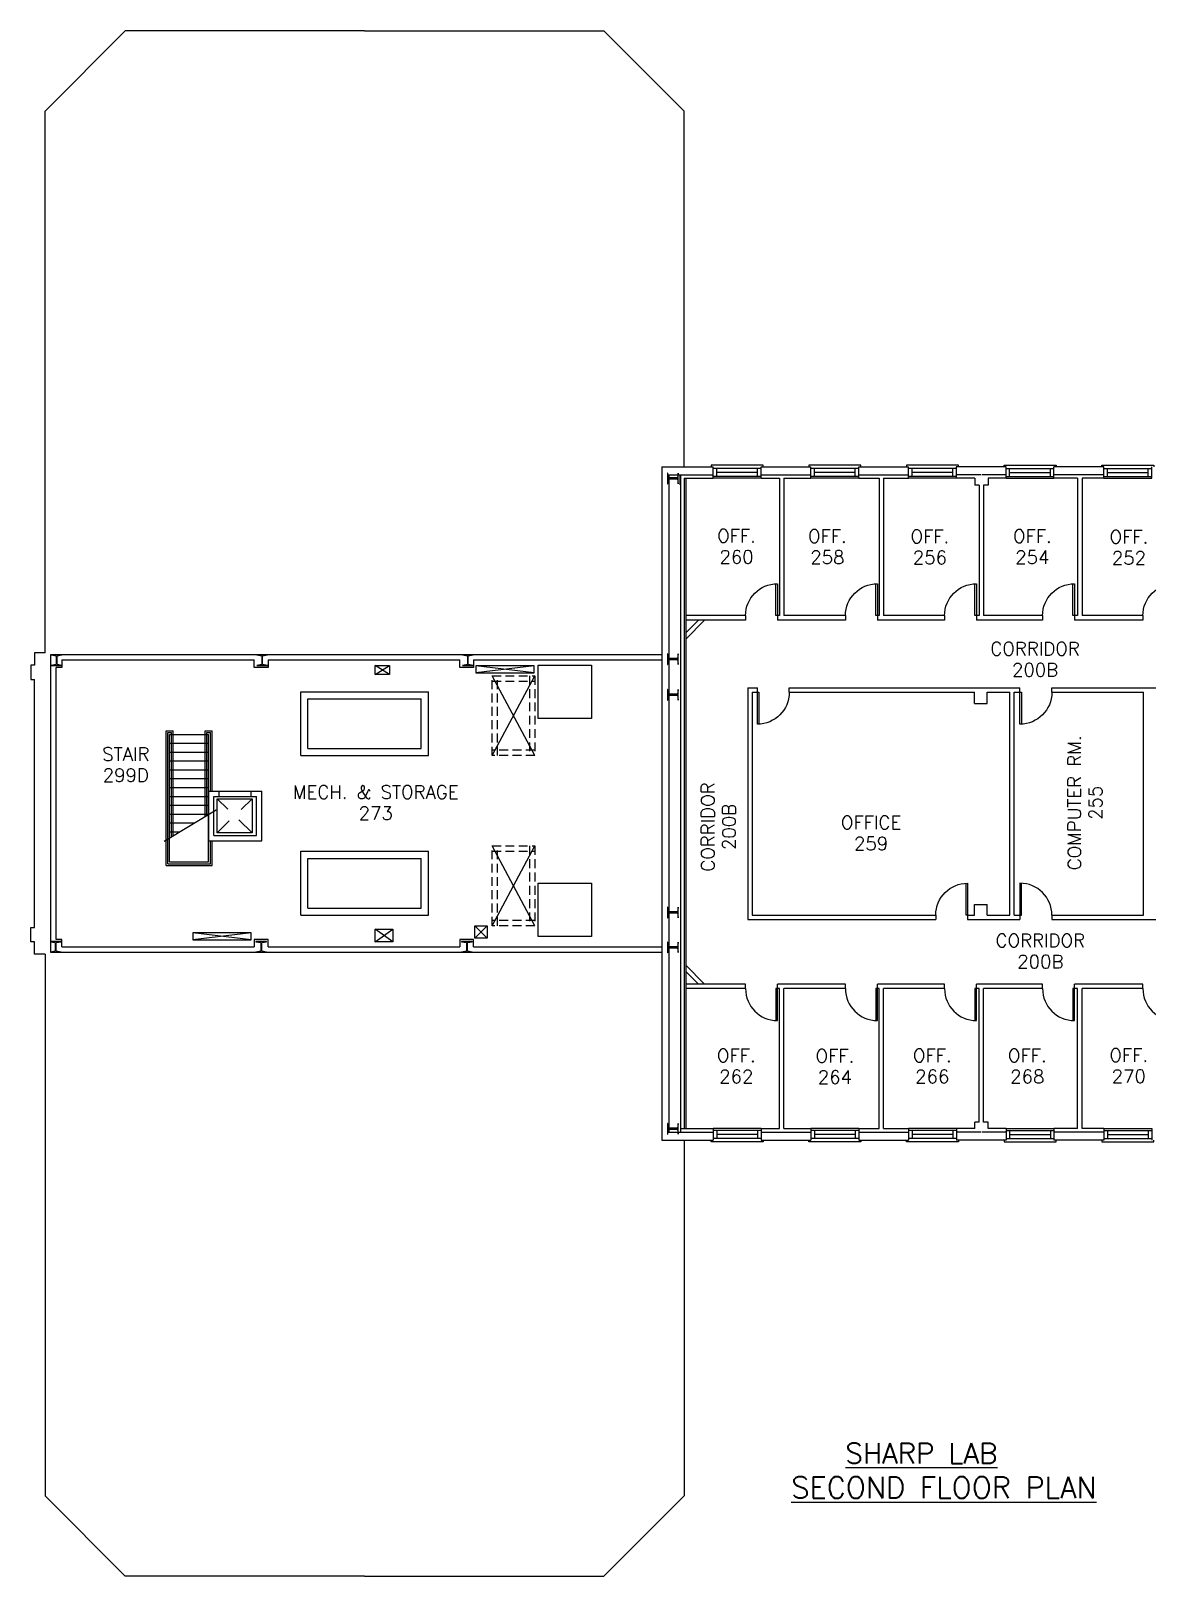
# Model space of a CAD drawing. Extents: x 481 to 3167, y 95 to 2621.
# Drawn here: x 481 to 1741, y 486 to 2230 of the extents above; entities that cross this region are included whole.
import ezdxf
from ezdxf.enums import TextEntityAlignment as Align

# ---------------------------------------------------------------- set-up
doc = ezdxf.new("R2010")
doc.units = 0
doc.header["$LTSCALE"] = 40
doc.header["$MEASUREMENT"] = 0
doc.linetypes.add('HIDDEN', pattern=[0.375, 0.25, -0.125])
doc.layers.get('0').update_dxf_attribs({"linetype": 'CONTINUOUS'})
for name, color, linetype in [('A-AREA-IDEN', 3, 'CONTINUOUS'), ('A-DOOR', 7, 'CONTINUOUS'), ('A-FLOR-ELTR', 7, 'CONTINUOUS'), ('A-FLOR-IDEN', 7, 'CONTINUOUS'), ('A-FLOR-STRS', 7, 'CONTINUOUS'), ('A-GLAZ', 2, 'CONTINUOUS'), ('A-STRS-RAIL', 7, 'CONTINUOUS'), ('A-WALL', 2, 'CONTINUOUS'), ('S-COLS', 3, 'CONTINUOUS')]:
    doc.layers.add(name, color=color, linetype=linetype)
doc.styles.add('SIMPLEX', font='simplex', dxfattribs={"height": 23})

# ---------------------------------------------------------------- blocks, each defined once
blk = doc.blocks.new('Q')
at = {"layer": 'A-STRS-RAIL', "style": 'SIMPLEX'}
for tag, p in [('ROOM', (2, 4)), ('NUMBER', (2, -15.1))]:
    blk.add_attdef(tag, text='', height=12, dxfattribs=at).set_placement(p, align=Align.CENTER)
blk = doc.blocks.new('WDO')
at = {"layer": 'A-GLAZ'}
for p, q in [((2681.4, 408.1), (2681.4, 462.1)), ((2683.6, 408.1), (2683.6, 462.1)), ((2683.6, 458.1), (2692.6, 458.1)), ((2688.1, 412.1), (2688.1, 458.1)), ((2692.6, 408.1), (2692.6, 462.1)), ((2696.3, 464.4), (2694.4, 464.4)), ((2696.3, 405.8), (2696.3, 464.4)), ((2683.6, 412.1), (2692.6, 412.1)), ((2694.4, 405.8), (2696.3, 405.8))]:
    blk.add_line(p, q, dxfattribs=at)
at = {"layer": 'A-WALL'}
for p, q in [((2681.4, 462.1), (2694.4, 462.1)), ((2681.4, 408.1), (2694.4, 408.1))]:
    blk.add_line(p, q, dxfattribs=at)
blk = doc.blocks.new('AD03A', base_point=(6.133, 5.024))
for p, q in [((6.133, 6.024), (6.133, 5.024)), ((6.182, 5.024), (6.182, 6.022)), ((6.133, 5.024), (6.182, 5.024))]:
    blk.add_line(p, q)
blk.add_arc((6.133, 5.024), 1, 0, 90)

msp = doc.modelspace()

# ---------------------------------------------------------------- linework, layer by layer
at = {"layer": 'A-FLOR-ELTR'}
for p, q in [((691.4, 1363.4), (731, 1363.4)), ((703.6, 1351.5), (691.4, 1363.4)), ((691.4, 1324.8), (691.4, 1363.4)), ((718.6, 1351.3), (731, 1363.4)), ((731, 1363.4), (731, 1324.8)), ((691.4, 1324.8), (705.2, 1338.3)), ((731, 1324.8), (715.9, 1339.5)), ((731, 1324.8), (691.4, 1324.8))]:
    msp.add_line(p, q, dxfattribs=at)
at = {"layer": 'A-FLOR-STRS', "color": 7, "linetype": 'Continuous'}
for p, q in [((637.9, 1436), (681.9, 1436)), ((637.9, 1426), (681.9, 1426)), ((637.9, 1416), (681.9, 1416)), ((637.9, 1406), (681.9, 1406)), ((637.9, 1396), (681.9, 1396)), ((637.9, 1386), (681.9, 1386)), ((637.9, 1376), (681.9, 1376)), ((637.9, 1366), (681.9, 1366)), ((637.9, 1356), (681.9, 1356)), ((637.9, 1346), (681.9, 1346)), ((637.9, 1336), (665.8, 1336))]:
    msp.add_line(p, q, dxfattribs=at)
at = {"layer": 'A-FLOR-STRS'}
msp.add_line((631.9, 1315.3), (690.4, 1351), dxfattribs=at)
at = {"layer": 'A-STRS-RAIL'}
for p, q in [((633.9, 1288), (633.9, 1440)), ((635.9, 1290), (635.9, 1438)), ((637.9, 1292), (637.9, 1436)), ((639.9, 1320.2), (639.9, 1438)), ((641.9, 1321.4), (641.9, 1440)), ((677.9, 1343.4), (677.9, 1440)), ((679.9, 1344.6), (679.9, 1438)), ((681.9, 1292), (681.9, 1436)), ((683.9, 1372), (683.9, 1438)), ((685.9, 1372), (685.9, 1440)), ((683.9, 1290), (683.9, 1316)), ((685.9, 1288), (685.9, 1316))]:
    msp.add_line(p, q, dxfattribs=at)
at = {"layer": 'A-STRS-RAIL', "linetype": 'Continuous'}
for p, q in [((633.9, 1440), (641.9, 1440)), ((635.9, 1438), (639.9, 1438)), ((677.9, 1440), (685.9, 1440)), ((679.9, 1438), (683.9, 1438)), ((637.9, 1326), (649.4, 1326)), ((637.9, 1292), (681.9, 1292)), ((633.9, 1288), (685.9, 1288)), ((635.9, 1290), (683.9, 1290))]:
    msp.add_line(p, q, dxfattribs=at)
at = {"layer": 'A-WALL'}
for p, q in [((587.9, 2230), (497.4, 2139.6)), ((857.9, 2230), (587.9, 2230)), ((857.9, 2230), (1127.9, 2230)), ((1127.9, 2230), (1218.4, 2139.6)), ((497.4, 1528), (497.4, 2139.6)), ((1218.4, 1738), (1218.4, 2139.6)), ((1193.4, 1738), (1193.4, 978)), ((1193.4, 1738), (1251.4, 1738)), ((1201.4, 1729), (1201.4, 987)), ((1201.4, 1729), (1251.4, 1729)), ((1213.9, 1717.5), (1213.9, 1729)), ((1214.4, 1729), (1214.4, 987)), ((1305.4, 1738), (1361.6, 1738)), ((1305.4, 1729), (1361.6, 1729)), ((1415.6, 1738), (1471.9, 1738)), ((1415.6, 1729), (1471.9, 1729)), ((1581.9, 1738), (1525.6, 1738)), ((1553.4, 1729), (1525.6, 1729)), ((1581.9, 1729), (1554.4, 1729)), ((1692.1, 1738), (1635.9, 1738)), ((1692.1, 1729), (1635.9, 1729)), ((1218.4, 1725), (1218.4, 991)), ((1218.4, 1725), (1251.4, 1725)), ((1220.4, 1725), (1220.4, 991)), ((1305.4, 1725), (1326.1, 1725)), ((1326.1, 1725), (1326.1, 1570)), ((1331.1, 1725), (1331.1, 1570)), ((1331.1, 1725), (1361.6, 1725)), ((1415.7, 1725), (1438.6, 1725)), ((1438.6, 1725), (1438.6, 1570)), ((1443.6, 1725), (1443.6, 1570)), ((1443.6, 1725), (1471.9, 1725)), ((1546.6, 1725), (1525.6, 1725)), ((1546.6, 1725), (1546.6, 1717.3)), ((1551.4, 1717.3), (1546.6, 1717.3)), ((1551.4, 1717.3), (1551.4, 1570)), ((1556.4, 1717.3), (1556.4, 1570)), ((1561.7, 1717.3), (1556.4, 1717.3)), ((1581.9, 1725), (1561.7, 1725)), ((1561.7, 1725), (1561.7, 1717.3)), ((1662.6, 1725), (1635.9, 1725)), ((1662.6, 1725), (1662.6, 1570)), ((1667.6, 1725), (1667.6, 1570)), ((1692.1, 1725), (1667.6, 1725)), ((1287.8, 1570), (1220.4, 1570)), ((1287.8, 1570), (1287.8, 1565)), ((1326.1, 1570), (1323.8, 1570)), ((1323.8, 1570), (1323.8, 1565)), ((1400.6, 1570), (1331.1, 1570)), ((1400.6, 1570), (1400.6, 1565)), ((1438.6, 1570), (1436.6, 1570)), ((1436.6, 1570), (1436.6, 1565)), ((1512.4, 1570), (1443.6, 1570)), ((1512.4, 1570), (1512.4, 1565)), ((1551.4, 1570), (1548.4, 1570)), ((1548.4, 1570), (1548.4, 1565)), ((1623, 1570), (1556.4, 1570)), ((1623, 1570), (1623, 1565)), ((1662.6, 1570), (1659, 1570)), ((1659, 1570), (1659, 1565)), ((1736.2, 1570), (1667.6, 1570)), ((1736.2, 1570), (1736.2, 1565)), ((1287.8, 1565), (1220.4, 1565)), ((1220.4, 1550.7), (1234.7, 1565)), ((1220.4, 1543.6), (1241.7, 1565)), ((1400.6, 1565), (1323.8, 1565)), ((1512.4, 1565), (1436.6, 1565)), ((1623, 1565), (1548.4, 1565)), ((1736.2, 1565), (1659, 1565)), ((497.4, 1528), (485.4, 1528)), ((485.4, 1528), (485.4, 1514)), ((516.2, 1520), (516.2, 1511.6)), ((733.5, 1511.6), (733.5, 1520)), ((749, 1520), (749, 1511.6)), ((965.5, 1511.6), (965.5, 1520)), ((981, 1520), (981, 1511.6)), ((485.4, 1514), (481.4, 1514)), ((481.4, 1514), (481.4, 1498)), ((516.2, 1511.6), (509.9, 1511.6)), ((749, 1511.6), (733.5, 1511.6)), ((870, 1503.7), (870, 1513.7)), ((870, 1513.7), (886, 1513.7)), ((886, 1503.7), (870, 1513.7)), ((870, 1503.7), (886, 1513.7)), ((886, 1503.7), (870, 1503.7)), ((886, 1513.7), (886, 1503.7)), ((981, 1511.6), (965.5, 1511.6)), ((1049.3, 1513.3), (983.3, 1513.3)), ((1049.3, 1505.3), (983.3, 1513.3)), ((1049.3, 1513.3), (983.3, 1505.3)), ((983.3, 1513.3), (983.3, 1505.3)), ((983.3, 1505.3), (1049.3, 1505.3)), ((1049.9, 1412), (1001.9, 1502)), ((1001.9, 1412), (1049.9, 1502)), ((1049.3, 1505.3), (1049.3, 1513.3)), ((1054, 1514), (1114, 1514)), ((1054, 1454), (1054, 1514)), ((1114, 1514), (1114, 1454)), ((481.4, 1498), (485.4, 1498)), ((485.4, 1218), (485.4, 1498)), ((1290.4, 1488.5), (1290.4, 1227)), ((1290.4, 1488.5), (1301.2, 1488.5)), ((1295.4, 1483.5), (1295.4, 1232)), ((1295.4, 1483.5), (1301.2, 1483.5)), ((1301.2, 1483.5), (1301.2, 1488.5)), ((1337.2, 1488.5), (1597.5, 1488.5)), ((1337.2, 1483.5), (1337.2, 1488.5)), ((1337.2, 1483.5), (1546.2, 1483.5)), ((1546.2, 1471), (1546.2, 1483.5)), ((1560.7, 1471), (1560.7, 1483.5)), ((1560.7, 1483.5), (1586.1, 1483.5)), ((1586.1, 1232), (1586.1, 1483.5)), ((1591.1, 1232), (1591.1, 1483.5)), ((1591.1, 1483.5), (1597.5, 1483.5)), ((1597.5, 1483.5), (1597.5, 1488.5)), ((1633.5, 1488.5), (1848.5, 1488.5)), ((1633.5, 1483.5), (1633.5, 1488.5)), ((1633.5, 1483.5), (1737.1, 1483.5)), ((1737.1, 1232), (1737.1, 1483.5)), ((1546.2, 1471), (1560.7, 1471)), ((1114, 1454), (1054, 1454)), ((687.9, 1322), (687.9, 1366)), ((693.9, 1366), (693.9, 1372)), ((729.9, 1366), (729.9, 1372)), ((735.9, 1322), (735.9, 1366)), ((741.9, 1316), (741.9, 1372)), ((1001.9, 1220), (1049.9, 1310)), ((1049.9, 1220), (1001.9, 1310)), ((1054, 1268), (1114, 1268)), ((1054, 1208), (1054, 1268)), ((1114, 1268), (1114, 1208)), ((1546.2, 1243.8), (1560.7, 1243.8)), ((1546.2, 1232), (1546.2, 1243.8)), ((1560.7, 1232), (1560.7, 1243.8)), ((1290.4, 1227), (1502.5, 1227)), ((1295.4, 1232), (1502.5, 1232)), ((1502.5, 1232), (1502.5, 1227)), ((1538.5, 1232), (1546.2, 1232)), ((1538.5, 1232), (1538.5, 1227)), ((1538.5, 1227), (1597.5, 1227)), ((1560.7, 1232), (1586.1, 1232)), ((1591.1, 1232), (1597.5, 1232)), ((1597.5, 1232), (1597.5, 1227)), ((1633.5, 1232), (1737.1, 1232)), ((1633.5, 1232), (1633.5, 1227)), ((1633.5, 1227), (1848.5, 1227)), ((481.4, 1218), (485.4, 1218)), ((481.4, 1202), (481.4, 1218)), ((516.2, 1204.4), (509.9, 1204.4)), ((516.2, 1196), (516.2, 1204.4)), ((730, 1212), (664, 1204)), ((730, 1204), (664, 1212)), ((730, 1212), (664, 1212)), ((664, 1212), (664, 1204)), ((664, 1204), (730, 1204)), ((730, 1204), (730, 1212)), ((749, 1204.4), (733.5, 1204.4)), ((733.5, 1204.4), (733.5, 1196)), ((749, 1196), (749, 1204.4)), ((870, 1202), (890, 1216)), ((890, 1202), (870, 1216)), ((870, 1216), (890, 1216)), ((870, 1202), (870, 1216)), ((890, 1216), (890, 1202)), ((981, 1204.4), (965.5, 1204.4)), ((965.5, 1204.4), (965.5, 1196)), ((981, 1196), (981, 1204.4)), ((982.3, 1219.9), (996.3, 1219.9)), ((996.3, 1205.9), (982.3, 1219.9)), ((982.3, 1205.9), (996.3, 1219.9)), ((982.3, 1205.9), (982.3, 1219.9)), ((996.3, 1205.9), (982.3, 1205.9)), ((996.3, 1219.9), (996.3, 1205.9)), ((1114, 1208), (1054, 1208)), ((485.4, 1202), (481.4, 1202)), ((485.4, 1188), (485.4, 1202)), ((497.4, 1188), (485.4, 1188)), ((497.4, 1188), (497.4, 576.4)), ((890, 1202), (870, 1202)), ((1220.4, 1175.3), (1241.7, 1154)), ((1220.4, 1168.2), (1234.7, 1154)), ((1287.8, 1154), (1220.4, 1154)), ((1287.8, 1149), (1287.8, 1154)), ((1400.6, 1154), (1323.8, 1154)), ((1323.8, 1149), (1323.8, 1154)), ((1400.6, 1149), (1400.6, 1154)), ((1512.4, 1154), (1436.6, 1154)), ((1436.6, 1149), (1436.6, 1154)), ((1512.4, 1149), (1512.4, 1154)), ((1623, 1154), (1548.4, 1154)), ((1548.4, 1149), (1548.4, 1154)), ((1623, 1149), (1623, 1154)), ((1736.2, 1154), (1659, 1154)), ((1659, 1149), (1659, 1154)), ((1736.2, 1149), (1736.2, 1154)), ((1287.8, 1149), (1220.4, 1149)), ((1326.1, 1149), (1323.8, 1149)), ((1326.1, 991), (1326.1, 1149)), ((1400.6, 1149), (1331.1, 1149)), ((1331.1, 991), (1331.1, 1149)), ((1438.6, 1149), (1436.6, 1149)), ((1438.6, 991), (1438.6, 1149)), ((1443.6, 991), (1443.6, 1149)), ((1512.4, 1149), (1443.6, 1149)), ((1551.4, 1149), (1548.4, 1149)), ((1551.4, 998.1), (1551.4, 1149)), ((1556.4, 998.1), (1556.4, 1149)), ((1623, 1149), (1556.4, 1149)), ((1662.6, 1149), (1659, 1149)), ((1662.6, 991), (1662.6, 1149)), ((1736.2, 1149), (1667.6, 1149)), ((1667.6, 991), (1667.6, 1149)), ((1551.4, 998.1), (1546.6, 998.1)), ((1546.6, 991), (1546.6, 998.1)), ((1561.7, 998.1), (1556.4, 998.1)), ((1561.7, 991), (1561.7, 998.1)), ((1193.4, 978), (1251.4, 978)), ((1201.4, 987), (1251.4, 987)), ((1214.4, 991), (1251.4, 991)), ((1218.4, 978), (1218.4, 576.4)), ((1305.4, 991), (1326.1, 991)), ((1305.4, 987), (1361.6, 987)), ((1305.4, 978), (1361.6, 978)), ((1331.1, 991), (1361.6, 991)), ((1415.6, 991), (1438.6, 991)), ((1415.6, 987), (1471.9, 987)), ((1415.6, 978), (1471.9, 978)), ((1443.6, 991), (1471.9, 991)), ((1546.6, 991), (1525.6, 991)), ((1553.4, 987), (1525.6, 987)), ((1581.9, 978), (1525.6, 978)), ((1581.9, 987), (1554.4, 987)), ((1581.9, 991), (1561.7, 991)), ((1662.6, 991), (1635.9, 991)), ((1692.1, 987), (1635.9, 987)), ((1692.1, 978), (1635.9, 978)), ((1692.1, 991), (1667.6, 991)), ((587.9, 485.9), (497.4, 576.4)), ((1127.9, 485.9), (1218.4, 576.4)), ((857.9, 485.9), (587.9, 485.9)), ((857.9, 485.9), (1127.9, 485.9))]:
    msp.add_line(p, q, dxfattribs=at)
at = {"layer": 'A-WALL', "linetype": 'Continuous'}
for p, q in [((503.9, 1190), (503.9, 1526)), ((503.9, 1526), (1193.4, 1526)), ((516.2, 1520), (733.5, 1520)), ((749, 1520), (965.5, 1520)), ((981, 1520), (1193.4, 1520)), ((509.9, 1204.4), (509.9, 1511.6)), ((785.9, 1412), (785.9, 1484)), ((785.9, 1484), (929.9, 1484)), ((929.9, 1412), (929.9, 1484)), ((793.9, 1420), (793.9, 1476)), ((793.9, 1476), (921.9, 1476)), ((921.9, 1420), (921.9, 1476)), ((793.9, 1420), (921.9, 1420)), ((785.9, 1412), (929.9, 1412)), ((681.9, 1372), (681.9, 1316)), ((681.9, 1372), (741.9, 1372)), ((687.9, 1366), (735.9, 1366)), ((681.9, 1316), (741.9, 1316)), ((687.9, 1322), (735.9, 1322)), ((785.9, 1304), (929.9, 1304)), ((785.9, 1232), (785.9, 1304)), ((793.9, 1296), (921.9, 1296)), ((793.9, 1240), (793.9, 1296)), ((921.9, 1240), (921.9, 1296)), ((929.9, 1232), (929.9, 1304)), ((793.9, 1240), (921.9, 1240)), ((785.9, 1232), (929.9, 1232)), ((503.9, 1190), (1193.4, 1190)), ((516.2, 1196), (733.5, 1196)), ((749, 1196), (965.5, 1196)), ((981, 1196), (1193.4, 1196))]:
    msp.add_line(p, q, dxfattribs=at)
at = {"layer": 'A-WALL', "linetype": 'HIDDEN'}
for p, q in [((1001.9, 1412), (1001.9, 1502)), ((1001.9, 1502), (1049.9, 1502)), ((1007.9, 1412), (1007.9, 1502)), ((1043.9, 1502), (1043.9, 1412)), ((1049.9, 1502), (1049.9, 1412)), ((1001.9, 1496), (1049.9, 1496)), ((1049.9, 1418), (1001.9, 1418)), ((1049.9, 1412), (1001.9, 1412)), ((1001.9, 1220), (1001.9, 1310)), ((1001.9, 1310), (1049.9, 1310)), ((1007.9, 1220), (1007.9, 1310)), ((1043.9, 1310), (1043.9, 1220)), ((1049.9, 1310), (1049.9, 1220)), ((1001.9, 1304), (1049.9, 1304)), ((1049.9, 1226), (1001.9, 1226)), ((1049.9, 1220), (1001.9, 1220))]:
    msp.add_line(p, q, dxfattribs=at)
at = {"layer": 'S-COLS'}
for points in [[(1199.9, 1718.9), (1199.9, 1718.9, 0.366629), (1200, 1718.9), (1200.9, 1724.4, -0.366629), (1200.9, 1724.4), (1210.9, 1724.4, -0.366629), (1210.9, 1724.4), (1211.8, 1718.9, 0.366629), (1211.8, 1718.9), (1211.9, 1718.9), (1211.9, 1730.9), (1211.8, 1730.9, 0.366629), (1211.8, 1730.9), (1210.9, 1725.4, -0.366629), (1210.9, 1725.4), (1200.9, 1725.4, -0.366629), (1200.9, 1725.4), (1200, 1730.9, 0.366629), (1199.9, 1730.9), (1199.9, 1730.9)], [(516.4, 1513.7), (516.4, 1513.7, 0.366629), (516.4, 1513.8), (510.9, 1514.7, -0.366629), (510.9, 1514.7), (510.9, 1524.7, -0.366629), (510.9, 1524.7), (516.4, 1525.6, 0.366629), (516.4, 1525.6), (516.4, 1525.7), (504.4, 1525.7), (504.4, 1525.6, 0.366629), (504.4, 1525.6), (509.9, 1524.7, -0.366629), (509.9, 1524.7), (509.9, 1514.7, -0.366629), (509.9, 1514.7), (504.4, 1513.8, 0.366629), (504.4, 1513.7), (504.4, 1513.7)], [(748.4, 1513.7), (748.4, 1513.7, 0.366629), (748.4, 1513.8), (742.9, 1514.7, -0.366629), (742.9, 1514.7), (742.9, 1524.7, -0.366629), (742.9, 1524.7), (748.4, 1525.6, 0.366629), (748.4, 1525.6), (748.4, 1525.7), (736.4, 1525.7), (736.4, 1525.6, 0.366629), (736.4, 1525.6), (741.9, 1524.7, -0.366629), (741.9, 1524.7), (741.9, 1514.7, -0.366629), (741.9, 1514.7), (736.4, 1513.8, 0.366629), (736.4, 1513.7), (736.4, 1513.7)], [(980.4, 1513.7), (980.4, 1513.7, 0.366629), (980.4, 1513.8), (974.9, 1514.7, -0.366629), (974.9, 1514.7), (974.9, 1524.7, -0.366629), (974.9, 1524.7), (980.4, 1525.6, 0.366629), (980.4, 1525.6), (980.4, 1525.7), (968.4, 1525.7), (968.4, 1525.6, 0.366629), (968.4, 1525.6), (973.9, 1524.7, -0.366629), (973.9, 1524.7), (973.9, 1514.7, -0.366629), (973.9, 1514.7), (968.4, 1513.8, 0.366629), (968.4, 1513.7), (968.4, 1513.7)], [(1199.9, 1515), (1199.9, 1515, 0.366629), (1200, 1515), (1200.9, 1520.4, -0.366629), (1200.9, 1520.5), (1210.9, 1520.5, -0.366629), (1210.9, 1520.4), (1211.8, 1515, 0.366629), (1211.8, 1515), (1211.9, 1515), (1211.9, 1527), (1211.8, 1527, 0.366629), (1211.8, 1526.9), (1210.9, 1521.5, -0.366629), (1210.9, 1521.5), (1200.9, 1521.5, -0.366629), (1200.9, 1521.5), (1200, 1526.9, 0.366629), (1199.9, 1527), (1199.9, 1527)], [(1199.9, 1474.7), (1199.9, 1474.7, 0.366629), (1200, 1474.7), (1200.9, 1480.1, -0.366629), (1200.9, 1480.2), (1210.9, 1480.2, -0.366629), (1210.9, 1480.1), (1211.8, 1474.7, 0.366629), (1211.8, 1474.7), (1211.9, 1474.7), (1211.9, 1486.7), (1211.8, 1486.7, 0.366629), (1211.8, 1486.6), (1210.9, 1481.2, -0.366629), (1210.9, 1481.2), (1200.9, 1481.2, -0.366629), (1200.9, 1481.2), (1200, 1486.6, 0.366629), (1199.9, 1486.7), (1199.9, 1486.7)], [(1199.9, 1229), (1199.9, 1229, 0.366629), (1200, 1229), (1200.9, 1234.4, -0.366629), (1200.9, 1234.5), (1210.9, 1234.5, -0.366629), (1210.9, 1234.4), (1211.8, 1229, 0.366629), (1211.8, 1229), (1211.9, 1229), (1211.9, 1241), (1211.8, 1241, 0.366629), (1211.8, 1240.9), (1210.9, 1235.5, -0.366629), (1210.9, 1235.5), (1200.9, 1235.5, -0.366629), (1200.9, 1235.5), (1200, 1240.9, 0.366629), (1199.9, 1241), (1199.9, 1241)], [(503.4, 1202.1), (503.4, 1202, 0.366629), (503.4, 1202), (508.9, 1201.1, -0.366629), (508.9, 1201), (508.9, 1191.1, -0.366629), (508.9, 1191.1), (503.4, 1190.2, 0.366629), (503.4, 1190.1), (503.4, 1190.1), (515.4, 1190.1), (515.4, 1190.1, 0.366629), (515.4, 1190.2), (509.9, 1191.1, -0.366629), (509.9, 1191.1), (509.9, 1201, -0.366629), (509.9, 1201.1), (515.4, 1202, 0.366629), (515.4, 1202), (515.4, 1202.1)], [(735.4, 1202.1), (735.4, 1202, 0.366629), (735.4, 1202), (740.9, 1201.1, -0.366629), (740.9, 1201), (740.9, 1191.1, -0.366629), (740.9, 1191.1), (735.4, 1190.2, 0.366629), (735.4, 1190.1), (735.4, 1190.1), (747.4, 1190.1), (747.4, 1190.1, 0.366629), (747.4, 1190.2), (741.9, 1191.1, -0.366629), (741.9, 1191.1), (741.9, 1201, -0.366629), (741.9, 1201.1), (747.4, 1202, 0.366629), (747.4, 1202), (747.4, 1202.1)], [(967.4, 1202.1), (967.4, 1202, 0.366629), (967.4, 1202), (972.9, 1201.1, -0.366629), (972.9, 1201), (972.9, 1191.1, -0.366629), (972.9, 1191.1), (967.4, 1190.2, 0.366629), (967.4, 1190.1), (967.4, 1190.1), (979.4, 1190.1), (979.4, 1190.1, 0.366629), (979.4, 1190.2), (973.9, 1191.1, -0.366629), (973.9, 1191.1), (973.9, 1201, -0.366629), (973.9, 1201.1), (979.4, 1202, 0.366629), (979.4, 1202), (979.4, 1202.1)], [(1199.9, 1189.6), (1199.9, 1189.6, 0.366629), (1200, 1189.6), (1200.9, 1195, -0.366629), (1200.9, 1195.1), (1210.9, 1195.1, -0.366629), (1210.9, 1195), (1211.8, 1189.6, 0.366629), (1211.8, 1189.6), (1211.9, 1189.6), (1211.9, 1201.6), (1211.8, 1201.6, 0.366629), (1211.8, 1201.5), (1210.9, 1196.1, -0.366629), (1210.9, 1196.1), (1200.9, 1196.1, -0.366629), (1200.9, 1196.1), (1200, 1201.5, 0.366629), (1199.9, 1201.6), (1199.9, 1201.6)], [(1199.9, 984.9), (1199.9, 984.9, 0.366629), (1200, 984.9), (1200.9, 990.4, -0.366629), (1200.9, 990.4), (1210.9, 990.4, -0.366629), (1210.9, 990.4), (1211.8, 984.9, 0.366629), (1211.8, 984.9), (1211.9, 984.9), (1211.9, 996.9), (1211.8, 996.9, 0.366629), (1211.8, 996.9), (1210.9, 991.4, -0.366629), (1210.9, 991.4), (1200.9, 991.4, -0.366629), (1200.9, 991.4), (1200, 996.9, 0.366629), (1199.9, 996.9), (1199.9, 996.9)]]:
    msp.add_lwpolyline(points, format="xyb", close=True, dxfattribs=at)

# ---------------------------------------------------------------- block references
at = {"layer": 'A-AREA-IDEN', "xscale": 1.25, "yscale": 1.25, "zscale": 1.25}
for p, values in [((1275.2, 1647.6), {'ROOM': 'OFF.', 'NUMBER': '260'}), ((1377.7, 1647.3), {'ROOM': 'OFF.', 'NUMBER': '258'}), ((1493.4, 1647), {'ROOM': 'OFF.', 'NUMBER': '256'}), ((1609, 1647.3), {'ROOM': 'OFF.', 'NUMBER': '254'}), ((1718, 1646.5), {'ROOM': 'OFF.', 'NUMBER': '252'}), ((1612.1, 1520.2), {'ROOM': 'CORRIDOR', 'NUMBER': '200B'}), ((586, 1401.3), {'ROOM': 'STAIR', 'NUMBER': '299D'}), ((868, 1358.4), {'ROOM': 'MECH. & STORAGE', 'NUMBER': '273'}), ((1427, 1324.1), {'ROOM': 'OFFICE', 'NUMBER': '259'}), ((1618, 1190.8), {'ROOM': 'CORRIDOR', 'NUMBER': '200B'}), ((1717.8, 1061.4), {'ROOM': 'OFF.', 'NUMBER': '270'}), ((1274.9, 1061.1), {'ROOM': 'OFF.', 'NUMBER': '262'}), ((1386.2, 1060.5), {'ROOM': 'OFF.', 'NUMBER': '264'}), ((1496.1, 1061.1), {'ROOM': 'OFF.', 'NUMBER': '266'}), ((1603.3, 1061.1), {'ROOM': 'OFF.', 'NUMBER': '268'})]:
    msp.add_blockref('Q', p, dxfattribs=at).add_auto_attribs(values)
at = {"layer": 'A-AREA-IDEN', "xscale": 1.25, "yscale": 1.25, "zscale": 1.25, "rotation": 90}
for p, values in [((1671.4, 1356.3), {'ROOM': 'COMPUTER RM.', 'NUMBER': '255'}), ((1257.8, 1329), {'ROOM': 'CORRIDOR', 'NUMBER': '200B'})]:
    msp.add_blockref('Q', p, dxfattribs=at).add_auto_attribs(values)
at = {"layer": 'A-DOOR', "yscale": 36, "zscale": 0.01}
for p, xscale in [((1323.8, 1570), -36), ((1436.6, 1570), -36), ((1548.4, 1570), -36), ((1659, 1570), -36), ((1772.2, 1570), -36), ((1538.5, 1232), -36), ((1597.5, 1232), 36)]:
    msp.add_blockref('AD03A', p, dxfattribs=dict(at, xscale=xscale))
at = {"layer": 'A-DOOR', "yscale": 36, "zscale": 0.01, "rotation": 180}
for p, xscale in [((1301.2, 1483.5), -36), ((1597.5, 1483.5), -36), ((1323.8, 1149), 36), ((1436.6, 1149), 36), ((1548.4, 1149), 36), ((1659, 1149), 36), ((1772.2, 1149), 36)]:
    msp.add_blockref('AD03A', p, dxfattribs=dict(at, xscale=xscale))
at = {"layer": 'A-GLAZ'}
for p, rotation in [((1713.5, -956.4), 90.00000000000163), ((1823.7, -956.4), 90.00000000000163), ((1934, -956.4), 90.00000000000163), ((1173.8, 3672.4), 270.0000000000016), ((1284.1, 3672.4), 270.0000000000016)]:
    msp.add_blockref('WDO', p, dxfattribs=dict(at, rotation=rotation))
at = {"layer": 'A-GLAZ', "xscale": -1}
for p, rotation in [((1173.8, -956.4), 269.9999999999984), ((1284.1, -956.4), 269.9999999999984), ((1713.5, 3672.4), 89.99999999999838), ((1823.7, 3672.4), 89.99999999999838), ((1934, 3672.4), 89.99999999999838)]:
    msp.add_blockref('WDO', p, dxfattribs=dict(at, rotation=rotation))

# ---------------------------------------------------------------- texts
at = {"layer": 'A-FLOR-IDEN', "style": 'SIMPLEX'}
for s, height, p in [('%%uSHARP LAB', 23, (1400.5, 612.9)), ('%%uSECOND FLOOR PLAN', 24, (1339.4, 574))]:
    msp.add_text(s, height=height, dxfattribs=at).set_placement(p)

doc.saveas('drawing.dxf')
